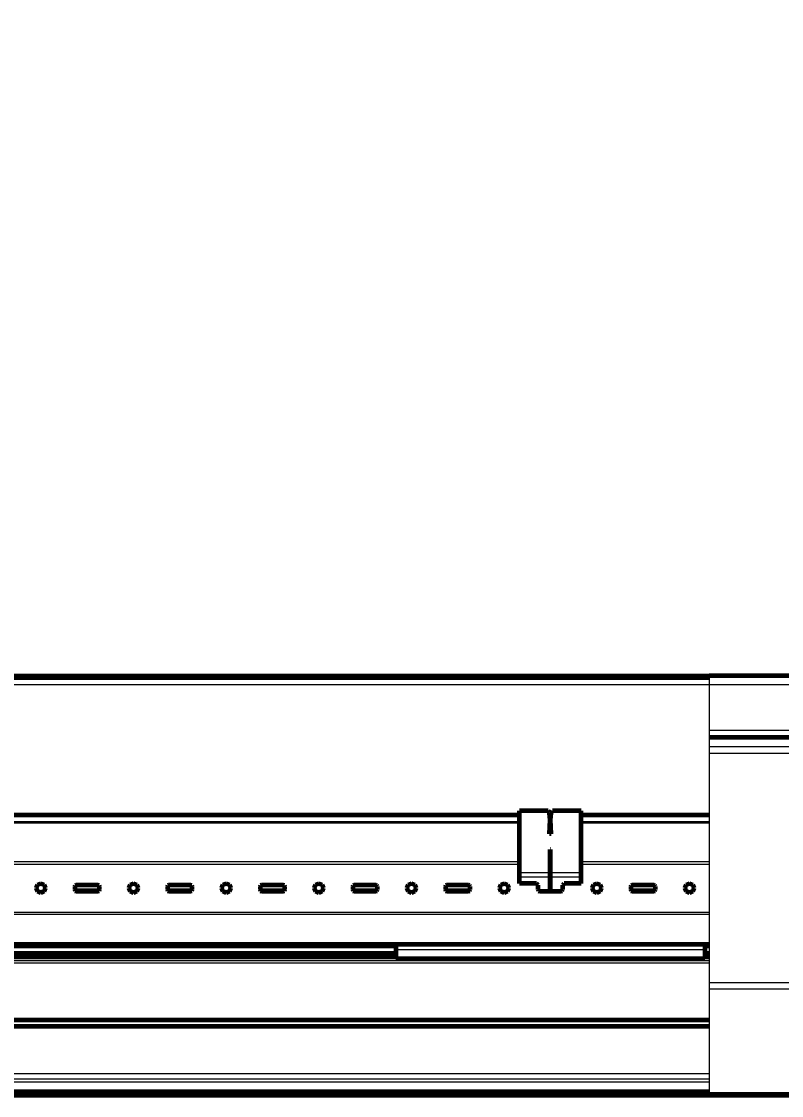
# Model space of a CAD drawing. Header units: millimetres. Extents: x 0 to 841, y 0 to 594.
# Drawn here: x 349.1 to 410.6, y 507.1 to 594 of the extents above; entities that cross this region are included whole.
import ezdxf

# ---------------------------------------------------------------- set-up
doc = ezdxf.new("R2010")
doc.units = ezdxf.units.MM
for name, pattern in [('K5LT_BASIC', [0]), ('K5LT_THIN', [0]), ('K5LT_THIN_INCLUDED_TO_HATCHING', [0])]:
    doc.linetypes.add(name, pattern=pattern)
doc.layers.add('Системный слой', color=7, linetype='Continuous')
doc.layers.add('Системный слой (1)', color=7, linetype='Continuous', true_color=0x909090)
doc.styles.add('KDIMTEXTSTYLE', font='GOST_AU.SHX', dxfattribs={"width": 0.96, "oblique": 15, "height": 5})
doc.dimstyles.new('KDIMSTYLE (0.25)', dxfattribs={"dimtxt": 5, "dimasz": 1, "dimexe": 2, "dimexo": 0, "dimgap": 1, "dimtad": 1, "dimlfac": 4, "dimtxsty": 'KDIMTEXTSTYLE', "dimsah": 1, "dimcen": 0, "dimdle": 1, "dimadec": 0, "dimazin": 0, "dimtfac": 0.667, "dimtmove": 0, "dimatfit": 3, "dimfxl": 1, "dimtvp": 1, "dimtolj": 1, "dimtzin": 0, "dimarcsym": 0})
pattern_1 = [(45, (0, 0), (-3.535534, 3.535534), [])]

# ---------------------------------------------------------------- blocks, each defined once
blk = doc.blocks.new('U50')
at = {"layer": 'Системный слой (1)', "color": 7, "linetype": 'K5LT_THIN', "lineweight": 18}
blk.add_line((449.128, 507.305), (404.736, 507.305), dxfattribs=at)
blk = doc.blocks.new('U51')
at = {"layer": 'Системный слой (1)', "color": 7, "linetype": 'K5LT_THIN', "lineweight": 18}
blk.add_line((449.128, 535.301), (404.736, 535.301), dxfattribs=at)
blk = doc.blocks.new('U52')
at = {"layer": 'Системный слой (1)', "color": 7, "linetype": 'K5LT_THIN', "lineweight": 18}
blk.add_line((449.128, 516.217), (404.736, 516.217), dxfattribs=at)
blk = doc.blocks.new('U53')
at = {"layer": 'Системный слой (1)', "color": 7, "linetype": 'K5LT_THIN', "lineweight": 18}
blk.add_line((449.128, 534.771), (404.736, 534.771), dxfattribs=at)
blk = doc.blocks.new('U55')
at = {"layer": 'Системный слой (1)', "color": 7, "linetype": 'K5LT_THIN', "lineweight": 18}
blk.add_line((449.128, 536.055), (404.736, 536.055), dxfattribs=at)
blk = doc.blocks.new('U56')
at = {"layer": 'Системный слой (1)', "color": 7, "linetype": 'K5LT_THIN', "lineweight": 18}
blk.add_line((449.128, 515.687), (404.736, 515.687), dxfattribs=at)
blk = doc.blocks.new('U238')
at = {"layer": 'Системный слой (1)', "color": 7, "linetype": 'K5LT_THIN', "lineweight": 18}
blk.add_line((449.128, 540.31), (404.736, 540.31), dxfattribs=at)
blk = doc.blocks.new('U239')
at = {"layer": 'Системный слой (1)', "color": 5, "linetype": 'K5LT_BASIC', "lineweight": 60, "true_color": 0x0000ff}
blk.add_line((449.128, 536.06), (404.736, 536.06), dxfattribs=at)
blk = doc.blocks.new('U240')
at = {"layer": 'Системный слой (1)', "color": 7, "linetype": 'K5LT_THIN', "lineweight": 18}
blk.add_line((449.128, 536.627), (404.736, 536.627), dxfattribs=at)
blk = doc.blocks.new('U344')
at = {"layer": 'Системный слой (1)', "color": 5, "linetype": 'K5LT_BASIC', "lineweight": 60, "true_color": 0x0000ff}
blk.add_line((449.128, 507.085), (404.736, 507.085), dxfattribs=at)
blk = doc.blocks.new('U349')
at = {"layer": 'Системный слой (1)', "color": 5, "linetype": 'K5LT_BASIC', "lineweight": 60, "true_color": 0x0000ff}
blk.add_line((449.128, 541.06), (404.736, 541.06), dxfattribs=at)
blk = doc.blocks.new('U358')
at = {"layer": 'Системный слой (1)', "color": 7, "linetype": 'K5LT_THIN_INCLUDED_TO_HATCHING', "lineweight": 18}
blk.add_line((404.736, 541.06), (404.736, 507.085), dxfattribs=at)
blk = doc.blocks.new('U360')
at = {"layer": 'Системный слой (1)', "color": 7, "linetype": 'K5LT_THIN', "lineweight": 18}
for p, q in [((321.253, 529.798), (389.378, 529.798)), ((391.839, 529.798), (391.906, 529.798)), ((394.378, 529.798), (404.736, 529.798))]:
    blk.add_line(p, q, dxfattribs=at)
blk = doc.blocks.new('U361')
at = {"layer": 'Системный слой (1)', "color": 5, "linetype": 'K5LT_BASIC', "lineweight": 60, "true_color": 0x0000ff}
blk.add_line((321.253, 519.345), (404.736, 519.345), dxfattribs=at)
blk = doc.blocks.new('U362')
at = {"layer": 'Системный слой (1)', "color": 7, "linetype": 'K5LT_THIN', "lineweight": 18}
blk.add_line((321.253, 519.4), (404.736, 519.4), dxfattribs=at)
blk = doc.blocks.new('U363')
at = {"layer": 'Системный слой (1)', "color": 7, "linetype": 'K5LT_THIN', "lineweight": 18}
for p, q in [((321.253, 529.142), (389.378, 529.142)), ((391.861, 529.142), (391.883, 529.142)), ((394.378, 529.142), (404.736, 529.142))]:
    blk.add_line(p, q, dxfattribs=at)
blk = doc.blocks.new('U364')
at = {"layer": 'Системный слой (1)', "color": 5, "linetype": 'K5LT_BASIC', "lineweight": 60, "true_color": 0x0000ff}
for p, q in [((321.253, 529.801), (389.378, 529.801)), ((391.838, 529.801), (391.907, 529.801)), ((394.378, 529.801), (404.736, 529.801))]:
    blk.add_line(p, q, dxfattribs=at)
blk = doc.blocks.new('U365')
at = {"layer": 'Системный слой (1)', "color": 7, "linetype": 'K5LT_THIN', "lineweight": 18}
blk.add_line((321.253, 521.934), (404.736, 521.934), dxfattribs=at)
blk = doc.blocks.new('U366')
at = {"layer": 'Системный слой (1)', "color": 7, "linetype": 'K5LT_THIN', "lineweight": 18}
for p, q in [((321.253, 525.809), (389.378, 525.809)), ((391.866, 525.809), (391.878, 525.809)), ((394.378, 525.809), (404.736, 525.809))]:
    blk.add_line(p, q, dxfattribs=at)
blk = doc.blocks.new('U367')
at = {"layer": 'Системный слой (1)', "color": 7, "linetype": 'K5LT_THIN', "lineweight": 18}
blk.add_line((321.253, 521.752), (404.736, 521.752), dxfattribs=at)
blk = doc.blocks.new('U368')
at = {"layer": 'Системный слой (1)', "color": 7, "linetype": 'K5LT_THIN', "lineweight": 18}
for p, q in [((321.253, 526.013), (389.378, 526.013)), ((391.866, 526.013), (391.878, 526.013)), ((394.378, 526.013), (404.736, 526.013))]:
    blk.add_line(p, q, dxfattribs=at)
blk = doc.blocks.new('U369')
at = {"layer": 'Системный слой (1)', "color": 7, "linetype": 'K5LT_THIN', "lineweight": 18}
for p, q in [((321.253, 529.249), (389.378, 529.249)), ((391.862, 529.249), (391.882, 529.249)), ((394.378, 529.249), (404.736, 529.249))]:
    blk.add_line(p, q, dxfattribs=at)
blk = doc.blocks.new('U370')
at = {"layer": 'Системный слой (1)', "color": 5, "linetype": 'K5LT_BASIC', "lineweight": 60, "true_color": 0x0000ff}
for p, q in [((385.253, 523.624), (385.342, 523.66)), ((385.342, 523.66), (385.378, 523.748))]:
    blk.add_line(p, q, dxfattribs=at)
blk = doc.blocks.new('U383')
at = {"layer": 'Системный слой (1)', "color": 5, "linetype": 'K5LT_BASIC', "lineweight": 60, "true_color": 0x0000ff}
for p, q in [((353.503, 524.119), (353.415, 524.083)), ((353.415, 524.083), (353.378, 523.995))]:
    blk.add_line(p, q, dxfattribs=at)
blk = doc.blocks.new('U384')
at = {"layer": 'Системный слой (1)', "color": 5, "linetype": 'K5LT_BASIC', "lineweight": 60, "true_color": 0x0000ff}
for p, q in [((398.378, 523.748), (398.415, 523.66)), ((398.415, 523.66), (398.503, 523.624))]:
    blk.add_line(p, q, dxfattribs=at)
blk = doc.blocks.new('U388')
at = {"layer": 'Системный слой (1)', "color": 5, "linetype": 'K5LT_BASIC', "lineweight": 60, "true_color": 0x0000ff}
for p, q in [((390.878, 523.748), (390.915, 523.66)), ((390.915, 523.66), (391.003, 523.624))]:
    blk.add_line(p, q, dxfattribs=at)
blk = doc.blocks.new('U395')
at = {"layer": 'Системный слой (1)', "color": 5, "linetype": 'K5LT_BASIC', "lineweight": 60, "true_color": 0x0000ff}
for p, q in [((355.253, 523.624), (355.342, 523.66)), ((355.342, 523.66), (355.378, 523.748))]:
    blk.add_line(p, q, dxfattribs=at)
blk = doc.blocks.new('U396')
at = {"layer": 'Системный слой (1)', "color": 5, "linetype": 'K5LT_BASIC', "lineweight": 60, "true_color": 0x0000ff}
for p, q in [((387.753, 523.882), (387.871, 523.623)), ((387.871, 523.623), (388.128, 523.521)), ((388.128, 523.521), (388.393, 523.63)), ((388.393, 523.63), (388.503, 523.882))]:
    blk.add_line(p, q, dxfattribs=at)
blk = doc.blocks.new('U398')
at = {"layer": 'Системный слой (1)', "color": 5, "linetype": 'K5LT_BASIC', "lineweight": 60, "true_color": 0x0000ff}
for p, q in [((377.842, 524.083), (377.753, 524.119)), ((377.878, 523.995), (377.842, 524.083))]:
    blk.add_line(p, q, dxfattribs=at)
blk = doc.blocks.new('U401')
at = {"layer": 'Системный слой (1)', "color": 5, "linetype": 'K5LT_BASIC', "lineweight": 60, "true_color": 0x0000ff}
for p, q in [((392.753, 523.624), (392.842, 523.66)), ((392.842, 523.66), (392.878, 523.748))]:
    blk.add_line(p, q, dxfattribs=at)
blk = doc.blocks.new('U411')
at = {"layer": 'Системный слой (1)', "color": 5, "linetype": 'K5LT_BASIC', "lineweight": 60, "true_color": 0x0000ff}
for p, q in [((400.253, 523.645), (400.342, 523.681)), ((400.342, 523.681), (400.378, 523.769))]:
    blk.add_line(p, q, dxfattribs=at)
blk = doc.blocks.new('U431')
at = {"layer": 'Системный слой (1)', "color": 5, "linetype": 'K5LT_BASIC', "lineweight": 60, "true_color": 0x0000ff}
for p, q in [((365.363, 524.134), (365.253, 523.871)), ((365.628, 524.243), (365.363, 524.134)), ((365.893, 524.134), (365.628, 524.243)), ((366.003, 523.871), (365.893, 524.134)), ((365.253, 523.871), (365.363, 523.609)), ((365.363, 523.609), (365.628, 523.5)), ((365.628, 523.5), (365.893, 523.609)), ((365.893, 523.609), (366.003, 523.871))]:
    blk.add_line(p, q, dxfattribs=at)
blk = doc.blocks.new('U436')
at = {"layer": 'Системный слой (1)', "color": 5, "linetype": 'K5LT_BASIC', "lineweight": 60, "true_color": 0x0000ff}
for p, q in [((387.863, 524.134), (387.753, 523.871)), ((388.128, 524.243), (387.863, 524.134)), ((388.393, 524.134), (388.128, 524.243)), ((388.503, 523.871), (388.393, 524.134)), ((387.753, 523.871), (387.863, 523.609)), ((387.863, 523.609), (388.128, 523.5)), ((388.128, 523.5), (388.393, 523.609)), ((388.393, 523.609), (388.503, 523.871))]:
    blk.add_line(p, q, dxfattribs=at)
blk = doc.blocks.new('U439')
at = {"layer": 'Системный слой (1)', "color": 5, "linetype": 'K5LT_BASIC', "lineweight": 60, "true_color": 0x0000ff}
for p, q in [((350.253, 523.882), (350.371, 523.623)), ((350.371, 523.623), (350.628, 523.521)), ((350.628, 523.521), (350.893, 523.63)), ((350.893, 523.63), (351.003, 523.882))]:
    blk.add_line(p, q, dxfattribs=at)
blk = doc.blocks.new('U449')
at = {"layer": 'Системный слой (1)', "color": 5, "linetype": 'K5LT_BASIC', "lineweight": 60, "true_color": 0x0000ff}
for p, q in [((355.342, 524.083), (355.253, 524.119)), ((355.378, 523.995), (355.342, 524.083))]:
    blk.add_line(p, q, dxfattribs=at)
blk = doc.blocks.new('U453')
at = {"layer": 'Системный слой (1)', "color": 5, "linetype": 'K5LT_BASIC', "lineweight": 60, "true_color": 0x0000ff}
for p, q in [((375.878, 523.748), (375.915, 523.66)), ((375.915, 523.66), (376.003, 523.624))]:
    blk.add_line(p, q, dxfattribs=at)
blk = doc.blocks.new('U457')
at = {"layer": 'Системный слой (1)', "color": 5, "linetype": 'K5LT_BASIC', "lineweight": 60, "true_color": 0x0000ff}
for p, q in [((372.753, 523.882), (372.871, 523.623)), ((372.871, 523.623), (373.128, 523.521)), ((373.128, 523.521), (373.393, 523.63)), ((373.393, 523.63), (373.503, 523.882))]:
    blk.add_line(p, q, dxfattribs=at)
blk = doc.blocks.new('U466')
at = {"layer": 'Системный слой (1)', "color": 5, "linetype": 'K5LT_BASIC', "lineweight": 60, "true_color": 0x0000ff}
for p, q in [((372.863, 524.134), (372.753, 523.871)), ((373.128, 524.243), (372.863, 524.134)), ((373.393, 524.134), (373.128, 524.243)), ((373.503, 523.871), (373.393, 524.134)), ((372.753, 523.871), (372.863, 523.609)), ((372.863, 523.609), (373.128, 523.5)), ((373.128, 523.5), (373.393, 523.609)), ((373.393, 523.609), (373.503, 523.871))]:
    blk.add_line(p, q, dxfattribs=at)
blk = doc.blocks.new('U472')
at = {"layer": 'Системный слой (1)', "color": 5, "linetype": 'K5LT_BASIC', "lineweight": 60, "true_color": 0x0000ff}
for p, q in [((400.253, 523.624), (400.342, 523.66)), ((400.342, 523.66), (400.378, 523.748))]:
    blk.add_line(p, q, dxfattribs=at)
blk = doc.blocks.new('U475')
at = {"layer": 'Системный слой (1)', "color": 5, "linetype": 'K5LT_BASIC', "lineweight": 60, "true_color": 0x0000ff}
for p, q in [((368.378, 523.769), (368.415, 523.681)), ((368.415, 523.681), (368.503, 523.645))]:
    blk.add_line(p, q, dxfattribs=at)
blk = doc.blocks.new('U477')
at = {"layer": 'Системный слой (1)', "color": 5, "linetype": 'K5LT_BASIC', "lineweight": 60, "true_color": 0x0000ff}
for p, q in [((370.253, 523.645), (370.342, 523.681)), ((370.342, 523.681), (370.378, 523.769))]:
    blk.add_line(p, q, dxfattribs=at)
blk = doc.blocks.new('U481')
at = {"layer": 'Системный слой (1)', "color": 5, "linetype": 'K5LT_BASIC', "lineweight": 60, "true_color": 0x0000ff}
for p, q in [((368.378, 523.748), (368.415, 523.66)), ((368.415, 523.66), (368.503, 523.624))]:
    blk.add_line(p, q, dxfattribs=at)
blk = doc.blocks.new('U482')
at = {"layer": 'Системный слой (1)', "color": 5, "linetype": 'K5LT_BASIC', "lineweight": 60, "true_color": 0x0000ff}
for p, q in [((400.342, 524.083), (400.253, 524.119)), ((400.378, 523.995), (400.342, 524.083))]:
    blk.add_line(p, q, dxfattribs=at)
blk = doc.blocks.new('U485')
at = {"layer": 'Системный слой (1)', "color": 5, "linetype": 'K5LT_BASIC', "lineweight": 60, "true_color": 0x0000ff}
for p, q in [((398.503, 524.119), (398.415, 524.083)), ((398.415, 524.083), (398.378, 523.995))]:
    blk.add_line(p, q, dxfattribs=at)
blk = doc.blocks.new('U492')
at = {"layer": 'Системный слой (1)', "color": 5, "linetype": 'K5LT_BASIC', "lineweight": 60, "true_color": 0x0000ff}
for p, q in [((383.378, 523.769), (383.415, 523.681)), ((383.415, 523.681), (383.503, 523.645))]:
    blk.add_line(p, q, dxfattribs=at)
blk = doc.blocks.new('U497')
at = {"layer": 'Системный слой (1)', "color": 5, "linetype": 'K5LT_BASIC', "lineweight": 60, "true_color": 0x0000ff}
for p, q in [((377.753, 523.645), (377.842, 523.681)), ((377.842, 523.681), (377.878, 523.769))]:
    blk.add_line(p, q, dxfattribs=at)
blk = doc.blocks.new('U504')
at = {"layer": 'Системный слой (1)', "color": 5, "linetype": 'K5LT_BASIC', "lineweight": 60, "true_color": 0x0000ff}
for p, q in [((357.753, 523.882), (357.871, 523.623)), ((357.871, 523.623), (358.128, 523.521)), ((358.128, 523.521), (358.393, 523.63)), ((358.393, 523.63), (358.503, 523.882))]:
    blk.add_line(p, q, dxfattribs=at)
blk = doc.blocks.new('U509')
at = {"layer": 'Системный слой (1)', "color": 5, "linetype": 'K5LT_BASIC', "lineweight": 60, "true_color": 0x0000ff}
for p, q in [((362.753, 523.624), (362.842, 523.66)), ((362.842, 523.66), (362.878, 523.748))]:
    blk.add_line(p, q, dxfattribs=at)
blk = doc.blocks.new('U518')
at = {"layer": 'Системный слой (1)', "color": 5, "linetype": 'K5LT_BASIC', "lineweight": 60, "true_color": 0x0000ff}
for p, q in [((402.863, 524.134), (402.753, 523.871)), ((403.128, 524.243), (402.863, 524.134)), ((403.393, 524.134), (403.128, 524.243)), ((403.503, 523.871), (403.393, 524.134)), ((402.753, 523.871), (402.863, 523.609)), ((402.863, 523.609), (403.128, 523.5)), ((403.128, 523.5), (403.393, 523.609)), ((403.393, 523.609), (403.503, 523.871))]:
    blk.add_line(p, q, dxfattribs=at)
blk = doc.blocks.new('U519')
at = {"layer": 'Системный слой (1)', "color": 5, "linetype": 'K5LT_BASIC', "lineweight": 60, "true_color": 0x0000ff}
for p, q in [((398.378, 523.769), (398.415, 523.681)), ((398.415, 523.681), (398.503, 523.645))]:
    blk.add_line(p, q, dxfattribs=at)
blk = doc.blocks.new('U520')
at = {"layer": 'Системный слой (1)', "color": 5, "linetype": 'K5LT_BASIC', "lineweight": 60, "true_color": 0x0000ff}
for p, q in [((360.878, 523.748), (360.915, 523.66)), ((360.915, 523.66), (361.003, 523.624))]:
    blk.add_line(p, q, dxfattribs=at)
blk = doc.blocks.new('U521')
at = {"layer": 'Системный слой (1)', "color": 5, "linetype": 'K5LT_BASIC', "lineweight": 60, "true_color": 0x0000ff}
for p, q in [((360.878, 523.769), (360.915, 523.681)), ((360.915, 523.681), (361.003, 523.645))]:
    blk.add_line(p, q, dxfattribs=at)
blk = doc.blocks.new('U523')
at = {"layer": 'Системный слой (1)', "color": 5, "linetype": 'K5LT_BASIC', "lineweight": 60, "true_color": 0x0000ff}
for p, q in [((395.253, 523.882), (395.371, 523.623)), ((395.371, 523.623), (395.628, 523.521)), ((395.628, 523.521), (395.893, 523.63)), ((395.893, 523.63), (396.003, 523.882))]:
    blk.add_line(p, q, dxfattribs=at)
blk = doc.blocks.new('U524')
at = {"layer": 'Системный слой (1)', "color": 5, "linetype": 'K5LT_BASIC', "lineweight": 60, "true_color": 0x0000ff}
for p, q in [((370.342, 524.083), (370.253, 524.119)), ((370.378, 523.995), (370.342, 524.083))]:
    blk.add_line(p, q, dxfattribs=at)
blk = doc.blocks.new('U527')
at = {"layer": 'Системный слой (1)', "color": 5, "linetype": 'K5LT_BASIC', "lineweight": 60, "true_color": 0x0000ff}
for p, q in [((365.253, 523.882), (365.371, 523.623)), ((365.371, 523.623), (365.628, 523.521)), ((365.628, 523.521), (365.893, 523.63)), ((365.893, 523.63), (366.003, 523.882))]:
    blk.add_line(p, q, dxfattribs=at)
blk = doc.blocks.new('U529')
at = {"layer": 'Системный слой (1)', "color": 5, "linetype": 'K5LT_BASIC', "lineweight": 60, "true_color": 0x0000ff}
for p, q in [((385.253, 523.645), (385.342, 523.681)), ((385.342, 523.681), (385.378, 523.769))]:
    blk.add_line(p, q, dxfattribs=at)
blk = doc.blocks.new('U533')
at = {"layer": 'Системный слой (1)', "color": 5, "linetype": 'K5LT_BASIC', "lineweight": 60, "true_color": 0x0000ff}
for p, q in [((362.753, 523.645), (362.842, 523.681)), ((362.842, 523.681), (362.878, 523.769))]:
    blk.add_line(p, q, dxfattribs=at)
blk = doc.blocks.new('U535')
at = {"layer": 'Системный слой (1)', "color": 5, "linetype": 'K5LT_BASIC', "lineweight": 60, "true_color": 0x0000ff}
for p, q in [((376.003, 524.119), (375.915, 524.083)), ((375.915, 524.083), (375.878, 523.995))]:
    blk.add_line(p, q, dxfattribs=at)
blk = doc.blocks.new('U539')
at = {"layer": 'Системный слой (1)', "color": 5, "linetype": 'K5LT_BASIC', "lineweight": 60, "true_color": 0x0000ff}
for p, q in [((368.503, 524.119), (368.415, 524.083)), ((368.415, 524.083), (368.378, 523.995))]:
    blk.add_line(p, q, dxfattribs=at)
blk = doc.blocks.new('U540')
at = {"layer": 'Системный слой (1)', "color": 5, "linetype": 'K5LT_BASIC', "lineweight": 60, "true_color": 0x0000ff}
for p, q in [((370.253, 523.624), (370.342, 523.66)), ((370.342, 523.66), (370.378, 523.748))]:
    blk.add_line(p, q, dxfattribs=at)
blk = doc.blocks.new('U544')
at = {"layer": 'Системный слой (1)', "color": 5, "linetype": 'K5LT_BASIC', "lineweight": 60, "true_color": 0x0000ff}
for p, q in [((357.863, 524.134), (357.753, 523.871)), ((358.128, 524.243), (357.863, 524.134)), ((358.393, 524.134), (358.128, 524.243)), ((358.503, 523.871), (358.393, 524.134)), ((357.753, 523.871), (357.863, 523.609)), ((357.863, 523.609), (358.128, 523.5)), ((358.128, 523.5), (358.393, 523.609)), ((358.393, 523.609), (358.503, 523.871))]:
    blk.add_line(p, q, dxfattribs=at)
blk = doc.blocks.new('U560')
at = {"layer": 'Системный слой (1)', "color": 5, "linetype": 'K5LT_BASIC', "lineweight": 60, "true_color": 0x0000ff}
for p, q in [((380.253, 523.882), (380.371, 523.623)), ((380.371, 523.623), (380.628, 523.521)), ((380.628, 523.521), (380.893, 523.63)), ((380.893, 523.63), (381.003, 523.882))]:
    blk.add_line(p, q, dxfattribs=at)
blk = doc.blocks.new('U562')
at = {"layer": 'Системный слой (1)', "color": 5, "linetype": 'K5LT_BASIC', "lineweight": 60, "true_color": 0x0000ff}
for p, q in [((380.363, 524.134), (380.253, 523.871)), ((380.628, 524.243), (380.363, 524.134)), ((380.893, 524.134), (380.628, 524.243)), ((381.003, 523.871), (380.893, 524.134)), ((380.253, 523.871), (380.363, 523.609)), ((380.363, 523.609), (380.628, 523.5)), ((380.628, 523.5), (380.893, 523.609)), ((380.893, 523.609), (381.003, 523.871))]:
    blk.add_line(p, q, dxfattribs=at)
blk = doc.blocks.new('U570')
at = {"layer": 'Системный слой (1)', "color": 5, "linetype": 'K5LT_BASIC', "lineweight": 60, "true_color": 0x0000ff}
for p, q in [((385.342, 524.083), (385.253, 524.119)), ((385.378, 523.995), (385.342, 524.083))]:
    blk.add_line(p, q, dxfattribs=at)
blk = doc.blocks.new('U572')
at = {"layer": 'Системный слой (1)', "color": 5, "linetype": 'K5LT_BASIC', "lineweight": 60, "true_color": 0x0000ff}
for p, q in [((375.878, 523.769), (375.915, 523.681)), ((375.915, 523.681), (376.003, 523.645))]:
    blk.add_line(p, q, dxfattribs=at)
blk = doc.blocks.new('U573')
at = {"layer": 'Системный слой (1)', "color": 5, "linetype": 'K5LT_BASIC', "lineweight": 60, "true_color": 0x0000ff}
for p, q in [((383.503, 524.119), (383.415, 524.083)), ((383.415, 524.083), (383.378, 523.995))]:
    blk.add_line(p, q, dxfattribs=at)
blk = doc.blocks.new('U574')
at = {"layer": 'Системный слой (1)', "color": 5, "linetype": 'K5LT_BASIC', "lineweight": 60, "true_color": 0x0000ff}
for p, q in [((353.378, 523.748), (353.415, 523.66)), ((353.415, 523.66), (353.503, 523.624))]:
    blk.add_line(p, q, dxfattribs=at)
blk = doc.blocks.new('U576')
at = {"layer": 'Системный слой (1)', "color": 5, "linetype": 'K5LT_BASIC', "lineweight": 60, "true_color": 0x0000ff}
for p, q in [((353.378, 523.769), (353.415, 523.681)), ((353.415, 523.681), (353.503, 523.645))]:
    blk.add_line(p, q, dxfattribs=at)
blk = doc.blocks.new('U582')
at = {"layer": 'Системный слой (1)', "color": 5, "linetype": 'K5LT_BASIC', "lineweight": 60, "true_color": 0x0000ff}
for p, q in [((350.363, 524.134), (350.253, 523.871)), ((350.628, 524.243), (350.363, 524.134)), ((350.893, 524.134), (350.628, 524.243)), ((351.003, 523.871), (350.893, 524.134)), ((350.253, 523.871), (350.363, 523.609)), ((350.363, 523.609), (350.628, 523.5)), ((350.628, 523.5), (350.893, 523.609)), ((350.893, 523.609), (351.003, 523.871))]:
    blk.add_line(p, q, dxfattribs=at)
blk = doc.blocks.new('U583')
at = {"layer": 'Системный слой (1)', "color": 5, "linetype": 'K5LT_BASIC', "lineweight": 60, "true_color": 0x0000ff}
for p, q in [((355.253, 523.645), (355.342, 523.681)), ((355.342, 523.681), (355.378, 523.769))]:
    blk.add_line(p, q, dxfattribs=at)
blk = doc.blocks.new('U586')
at = {"layer": 'Системный слой (1)', "color": 5, "linetype": 'K5LT_BASIC', "lineweight": 60, "true_color": 0x0000ff}
for p, q in [((361.003, 524.119), (360.915, 524.083)), ((360.915, 524.083), (360.878, 523.995))]:
    blk.add_line(p, q, dxfattribs=at)
blk = doc.blocks.new('U590')
at = {"layer": 'Системный слой (1)', "color": 5, "linetype": 'K5LT_BASIC', "lineweight": 60, "true_color": 0x0000ff}
for p, q in [((383.378, 523.748), (383.415, 523.66)), ((383.415, 523.66), (383.503, 523.624))]:
    blk.add_line(p, q, dxfattribs=at)
blk = doc.blocks.new('U596')
at = {"layer": 'Системный слой (1)', "color": 5, "linetype": 'K5LT_BASIC', "lineweight": 60, "true_color": 0x0000ff}
for p, q in [((395.363, 524.134), (395.253, 523.871)), ((395.628, 524.243), (395.363, 524.134)), ((395.893, 524.134), (395.628, 524.243)), ((396.003, 523.871), (395.893, 524.134)), ((395.253, 523.871), (395.363, 523.609)), ((395.363, 523.609), (395.628, 523.5)), ((395.628, 523.5), (395.893, 523.609)), ((395.893, 523.609), (396.003, 523.871))]:
    blk.add_line(p, q, dxfattribs=at)
blk = doc.blocks.new('U598')
at = {"layer": 'Системный слой (1)', "color": 5, "linetype": 'K5LT_BASIC', "lineweight": 60, "true_color": 0x0000ff}
for p, q in [((362.842, 524.083), (362.753, 524.119)), ((362.878, 523.995), (362.842, 524.083))]:
    blk.add_line(p, q, dxfattribs=at)
blk = doc.blocks.new('U603')
at = {"layer": 'Системный слой (1)', "color": 5, "linetype": 'K5LT_BASIC', "lineweight": 60, "true_color": 0x0000ff}
for p, q in [((402.753, 523.882), (402.871, 523.623)), ((402.871, 523.623), (403.128, 523.521)), ((403.128, 523.521), (403.393, 523.63)), ((403.393, 523.63), (403.503, 523.882))]:
    blk.add_line(p, q, dxfattribs=at)
blk = doc.blocks.new('U604')
at = {"layer": 'Системный слой (1)', "color": 5, "linetype": 'K5LT_BASIC', "lineweight": 60, "true_color": 0x0000ff}
for p, q in [((377.753, 523.624), (377.842, 523.66)), ((377.842, 523.66), (377.878, 523.748))]:
    blk.add_line(p, q, dxfattribs=at)
blk = doc.blocks.new('U608')
at = {"layer": 'Системный слой (1)', "color": 5, "linetype": 'K5LT_BASIC', "lineweight": 60, "true_color": 0x0000ff}
blk.add_line((283.764, 507.248), (404.736, 507.248), dxfattribs=at)
blk = doc.blocks.new('U609')
at = {"layer": 'Системный слой (1)', "color": 5, "linetype": 'K5LT_BASIC', "lineweight": 60, "true_color": 0x0000ff}
blk.add_line((404.736, 507.085), (283.761, 507.085), dxfattribs=at)
blk = doc.blocks.new('U610')
at = {"layer": 'Системный слой (1)', "color": 7, "linetype": 'K5LT_THIN', "lineweight": 18}
for p, q in [((321.253, 518.749), (379.378, 518.749)), ((404.378, 518.749), (404.736, 518.749))]:
    blk.add_line(p, q, dxfattribs=at)
blk = doc.blocks.new('U611')
at = {"layer": 'Системный слой (1)', "color": 7, "linetype": 'K5LT_THIN', "lineweight": 18}
for p, q in [((321.251, 518.56), (379.378, 518.56)), ((404.378, 518.56), (404.736, 518.56))]:
    blk.add_line(p, q, dxfattribs=at)
blk = doc.blocks.new('U612')
at = {"layer": 'Системный слой (1)', "color": 5, "linetype": 'K5LT_BASIC', "lineweight": 60, "true_color": 0x0000ff}
for p, q in [((321.253, 519.194), (379.378, 519.194)), ((404.378, 519.194), (404.736, 519.194))]:
    blk.add_line(p, q, dxfattribs=at)
blk = doc.blocks.new('U613')
at = {"layer": 'Системный слой (1)', "color": 5, "linetype": 'K5LT_BASIC', "lineweight": 60, "true_color": 0x0000ff}
for p, q in [((318.908, 518.299), (379.378, 518.299)), ((404.378, 518.299), (404.736, 518.299))]:
    blk.add_line(p, q, dxfattribs=at)
blk = doc.blocks.new('U614')
at = {"layer": 'Системный слой (1)', "color": 7, "linetype": 'K5LT_THIN', "lineweight": 18}
blk.add_line((283.963, 518), (404.736, 518), dxfattribs=at)
blk = doc.blocks.new('U615')
at = {"layer": 'Системный слой (1)', "color": 5, "linetype": 'K5LT_BASIC', "lineweight": 60, "true_color": 0x0000ff}
blk.add_line((283.767, 507.41), (404.736, 507.41), dxfattribs=at)
blk = doc.blocks.new('U616')
at = {"layer": 'Системный слой (1)', "color": 7, "linetype": 'K5LT_THIN', "lineweight": 18}
for p, q in [((304.378, 518.243), (379.378, 518.243)), ((404.378, 518.243), (404.736, 518.243))]:
    blk.add_line(p, q, dxfattribs=at)
blk = doc.blocks.new('U617')
at = {"layer": 'Системный слой (1)', "color": 5, "linetype": 'K5LT_BASIC', "lineweight": 60, "true_color": 0x0000ff}
blk.add_line((283.871, 513.198), (404.736, 513.198), dxfattribs=at)
blk = doc.blocks.new('U618')
at = {"layer": 'Системный слой (1)', "color": 7, "linetype": 'K5LT_THIN', "lineweight": 18}
blk.add_line((283.784, 508.438), (404.736, 508.438), dxfattribs=at)
blk = doc.blocks.new('U619')
at = {"layer": 'Системный слой (1)', "color": 5, "linetype": 'K5LT_BASIC', "lineweight": 60, "true_color": 0x0000ff}
blk.add_line((283.862, 512.706), (404.736, 512.706), dxfattribs=at)
blk = doc.blocks.new('U620')
at = {"layer": 'Системный слой (1)', "color": 7, "linetype": 'K5LT_THIN', "lineweight": 18}
blk.add_line((283.768, 507.512), (404.736, 507.512), dxfattribs=at)
blk = doc.blocks.new('U621')
at = {"layer": 'Системный слой (1)', "color": 7, "linetype": 'K5LT_THIN', "lineweight": 18}
blk.add_line((283.96, 517.819), (404.736, 517.819), dxfattribs=at)
blk = doc.blocks.new('U622')
at = {"layer": 'Системный слой (1)', "color": 7, "linetype": 'K5LT_THIN', "lineweight": 18}
blk.add_line((283.78, 508.182), (404.736, 508.182), dxfattribs=at)
blk = doc.blocks.new('U623')
at = {"layer": 'Системный слой (1)', "color": 5, "linetype": 'K5LT_BASIC', "lineweight": 60, "true_color": 0x0000ff}
for p, q in [((321.235, 518.5), (379.378, 518.5)), ((404.378, 518.5), (404.736, 518.5))]:
    blk.add_line(p, q, dxfattribs=at)
blk = doc.blocks.new('U624')
at = {"layer": 'Системный слой (1)', "color": 7, "linetype": 'K5LT_THIN', "lineweight": 18}
blk.add_line((283.792, 508.857), (404.736, 508.857), dxfattribs=at)
blk = doc.blocks.new('U645')
at = {"layer": 'Системный слой (1)', "color": 7, "linetype": 'K5LT_THIN', "lineweight": 18}
blk.add_line((404.736, 540.31), (284.418, 540.31), dxfattribs=at)
blk = doc.blocks.new('U646')
at = {"layer": 'Системный слой (1)', "color": 5, "linetype": 'K5LT_BASIC', "lineweight": 60, "true_color": 0x0000ff}
blk.add_line((404.736, 540.898), (284.43, 540.898), dxfattribs=at)
blk = doc.blocks.new('U647')
at = {"layer": 'Системный слой (1)', "color": 5, "linetype": 'K5LT_BASIC', "lineweight": 60, "true_color": 0x0000ff}
blk.add_line((284.433, 541.06), (404.736, 541.06), dxfattribs=at)
blk = doc.blocks.new('U655')
at = {"layer": 'Системный слой (1)', "color": 5, "linetype": 'K5LT_BASIC', "lineweight": 60, "true_color": 0x0000ff}
for p, q in [((391.695, 530.123), (389.378, 530.123)), ((394.378, 530.123), (392.054, 530.123))]:
    blk.add_line(p, q, dxfattribs=at)
blk = doc.blocks.new('U656')
at = {"layer": 'Системный слой (1)', "color": 5, "linetype": 'K5LT_BASIC', "lineweight": 60, "true_color": 0x0000ff}
for p, q in [((391.807, 529.969), (391.695, 530.123)), ((391.862, 529.389), (391.807, 529.969)), ((391.814, 528.268), (391.862, 529.389))]:
    blk.add_line(p, q, dxfattribs=at)
blk = doc.blocks.new('U657')
at = {"layer": 'Системный слой (1)', "color": 5, "linetype": 'K5LT_BASIC', "lineweight": 60, "true_color": 0x0000ff}
for p, q in [((391.882, 529.388), (391.939, 529.969)), ((391.931, 528.268), (391.882, 529.388)), ((391.939, 529.969), (392.054, 530.123))]:
    blk.add_line(p, q, dxfattribs=at)
blk = doc.blocks.new('KDIMARROW_01')
at = {"layer": 'Системный слой'}
blk.add_hatch(color=0, dxfattribs=at).paths.add_polyline_path([(0, 0), (-5, 0.658), (-4.5, 0), (-5, -0.658)])
at = {"layer": 'Системный слой', "color": 0, "linetype": 'K5LT_THIN', "lineweight": 18}
for p, q in [((-4.5, 0), (-5, 0.658)), ((-5, 0.658), (0, 0)), ((0, 0), (-5, -0.658)), ((-5, -0.658), (-4.5, 0))]:
    blk.add_line(p, q, dxfattribs=at)
at = {"layer": 'Системный слой (1)', "color": 0, "linetype": 'K5LT_THIN', "lineweight": 18}
blk.add_line((0, 0), (-1, 0), dxfattribs=at)

msp = doc.modelspace()

# ---------------------------------------------------------------- hatches: boundary and pattern name
at = {"layer": 'Системный слой (1)'}
h = msp.add_hatch(dxfattribs=at)
h.set_pattern_fill('Металл', angle=45, style=0, pattern_type=0)
h.set_pattern_definition(pattern_1)
h.paths.add_polyline_path([(404.7362, 540.8979), (404.7362, 541.0604), (284.4333, 541.0604), (284.4299, 540.8979)])
h.paths.add_polyline_path([(157.3074, 541.0604), (279.4333, 541.0604), (279.4299, 540.8979), (157.3074, 540.8979)])
h = msp.add_hatch(dxfattribs=at)
h.set_pattern_fill('Металл', angle=45, style=0, pattern_type=0)
h.set_pattern_definition(pattern_1)
h.paths.add_polyline_path([(404.7362, 507.0854), (404.7362, 507.2479), (283.7638, 507.2479), (283.7609, 507.0854)])
h.paths.add_polyline_path([(157.3074, 507.2479), (278.7638, 507.2479), (278.7609, 507.0854), (157.3074, 507.0854)])

# ---------------------------------------------------------------- linework, layer by layer
at = {"layer": 'Системный слой (1)', "color": 5, "linetype": 'K5LT_BASIC', "lineweight": 60, "true_color": 0x0000ff}
for p, q in [((389.3783, 525.0946), (389.3783, 530.1229)), ((394.3783, 525.0946), (394.3783, 530.1229)), ((391.9312, 528.2682), (391.8143, 528.2682)), ((391.8783, 526.984), (391.8658, 526.984)), ((391.8658, 525.0946), (391.8658, 526.984)), ((391.8783, 526.8968), (391.8658, 526.8968)), ((391.8783, 525.0946), (391.8783, 526.984)), ((389.3783, 524.7656), (389.3783, 525.0946)), ((391.8658, 524.7656), (391.8658, 525.0946)), ((391.8783, 524.7656), (391.8783, 525.0946)), ((394.3783, 524.7656), (394.3783, 525.0946)), ((355.2533, 524.1189), (353.5033, 524.1189)), ((362.7533, 524.1189), (361.0033, 524.1189)), ((370.2533, 524.1189), (368.5033, 524.1189)), ((377.7533, 524.1189), (376.0033, 524.1189)), ((385.2533, 524.1189), (383.5033, 524.1189)), ((389.3783, 524.2334), (389.3783, 524.7656)), ((390.7533, 524.2334), (389.3783, 524.2334)), ((390.8783, 524.1183), (390.7533, 524.2334)), ((390.8783, 523.7588), (390.8783, 524.1183)), ((391.8658, 523.6449), (391.8658, 524.7656)), ((391.8783, 524.1189), (391.8658, 524.1189)), ((391.8783, 523.6449), (391.8783, 524.7656)), ((393.0033, 524.2334), (392.8783, 524.1183)), ((392.8783, 523.7588), (392.8783, 524.1183)), ((394.3783, 524.2334), (393.0033, 524.2334)), ((394.3783, 524.2334), (394.3783, 524.7656)), ((400.2533, 524.1189), (398.5033, 524.1189)), ((353.3783, 523.9951), (353.3783, 523.7476)), ((355.2533, 523.6449), (353.5033, 523.6449)), ((353.5033, 523.6238), (355.2533, 523.6238)), ((355.3783, 523.7476), (355.3783, 523.9951)), ((360.8783, 523.9951), (360.8783, 523.7476)), ((362.7533, 523.6449), (361.0033, 523.6449)), ((361.0033, 523.6238), (362.7533, 523.6238)), ((362.8783, 523.7476), (362.8783, 523.9951)), ((368.3783, 523.9951), (368.3783, 523.7476)), ((370.2533, 523.6449), (368.5033, 523.6449)), ((368.5033, 523.6238), (370.2533, 523.6238)), ((370.3783, 523.7476), (370.3783, 523.9951)), ((375.8783, 523.9951), (375.8783, 523.7476)), ((377.7533, 523.6449), (376.0033, 523.6449)), ((376.0033, 523.6238), (377.7533, 523.6238)), ((377.8783, 523.7476), (377.8783, 523.9951)), ((383.3783, 523.9951), (383.3783, 523.7476)), ((385.2533, 523.6449), (383.5033, 523.6449)), ((383.5033, 523.6238), (385.2533, 523.6238)), ((385.3783, 523.7476), (385.3783, 523.9951)), ((390.8783, 523.7588), (390.8783, 523.7476)), ((391.0033, 523.6238), (392.7533, 523.6238)), ((391.8783, 523.6449), (391.8658, 523.6449)), ((392.8783, 523.7476), (392.8783, 523.7588)), ((398.3783, 523.9951), (398.3783, 523.7476)), ((400.2533, 523.6449), (398.5033, 523.6449)), ((398.5033, 523.6238), (400.2533, 523.6238)), ((400.3783, 523.7476), (400.3783, 523.9951)), ((379.3783, 519.345), (379.3783, 518.8911)), ((379.3783, 518.8911), (379.3783, 518.3127)), ((404.3783, 519.345), (404.3783, 518.8911)), ((404.3783, 518.8911), (404.3783, 518.3127)), ((379.3783, 518.3127), (379.3783, 518.1543)), ((379.3783, 518.1543), (404.3783, 518.1543)), ((404.3783, 518.3127), (404.3783, 518.1543))]:
    msp.add_line(p, q, dxfattribs=at)
at = {"layer": 'Системный слой (1)', "color": 7, "linetype": 'K5LT_THIN', "lineweight": 18}
for p, q in [((391.8658, 525.0946), (389.3783, 525.0946)), ((394.3783, 525.0946), (391.8783, 525.0946)), ((391.8658, 524.7656), (389.3783, 524.7656)), ((394.3783, 524.7656), (391.8783, 524.7656)), ((353.5033, 523.6449), (353.5033, 523.6238)), ((355.2533, 523.6449), (355.2533, 523.6238)), ((361.0033, 523.6449), (361.0033, 523.6238)), ((362.7533, 523.6449), (362.7533, 523.6238)), ((368.5033, 523.6449), (368.5033, 523.6238)), ((370.2533, 523.6449), (370.2533, 523.6238)), ((376.0033, 523.6449), (376.0033, 523.6238)), ((377.7533, 523.6449), (377.7533, 523.6238)), ((383.5033, 523.6449), (383.5033, 523.6238)), ((385.2533, 523.6449), (385.2533, 523.6238)), ((391.0033, 523.6449), (391.0033, 523.6238)), ((392.7533, 523.6449), (392.7533, 523.6238)), ((398.5033, 523.6449), (398.5033, 523.6238)), ((400.2533, 523.6449), (400.2533, 523.6238)), ((379.3783, 518.8911), (404.3783, 518.8911)), ((379.3783, 518.3127), (404.3783, 518.3127))]:
    msp.add_line(p, q, dxfattribs=at)

# ---------------------------------------------------------------- block references
at = {"layer": 'Системный слой (1)'}
for name in ['U349', 'U358', 'U647', 'U646', 'U238', 'U645', 'U240', 'U239', 'U55', 'U51', 'U53', 'U364', 'U360', 'U655', 'U656', 'U657', 'U369', 'U363', 'U368', 'U366', 'U582', 'U383', 'U449', 'U544', 'U586', 'U598', 'U431', 'U539', 'U524', 'U466', 'U535', 'U398', 'U562', 'U573', 'U570', 'U436', 'U596', 'U485', 'U482', 'U518', 'U439', 'U576', 'U574', 'U583', 'U395', 'U504', 'U521', 'U520', 'U533', 'U509', 'U527', 'U475', 'U481', 'U477', 'U540', 'U457', 'U572', 'U453', 'U497', 'U604', 'U560', 'U492', 'U590', 'U529', 'U370', 'U396', 'U388', 'U401', 'U523', 'U519', 'U384', 'U411', 'U472', 'U603', 'U365', 'U367', 'U362', 'U361', 'U612', 'U610', 'U611', 'U623', 'U613', 'U616', 'U614', 'U621', 'U52', 'U56', 'U617', 'U619', 'U624', 'U618', 'U622', 'U50', 'U344', 'U620', 'U615', 'U608', 'U609']:
    msp.add_blockref(name, (0, 0), dxfattribs=at)

# ---------------------------------------------------------------- dimensions: what is measured, and where the dimension line sits
at = {"layer": 'Системный слой (1)', "color": 7}
msp.add_linear_dim(base=(102.9328, 572.0595), p1=(449.5033, 541.1979), p2=(102.9328, 541.1979), location=(275.9328, 572.0595), text='\\H5.0;\\W0.965;\\Q15;\\A1;{\\H5.0;\\W0.965;\\Q15;\\Q15;L = l\\S^ 2;\\Q15;+106}', dimstyle='KDIMSTYLE (0.25)', override={"dimexo": 0, "dimblk1": 'KDIMARROW_01', "dimblk2": 'KDIMARROW_01', "dimse1": 0, "dimse2": 0, "dimclrt": 7, "dimtolj": 1}, dxfattribs=at).render()

doc.saveas('drawing.dxf')
